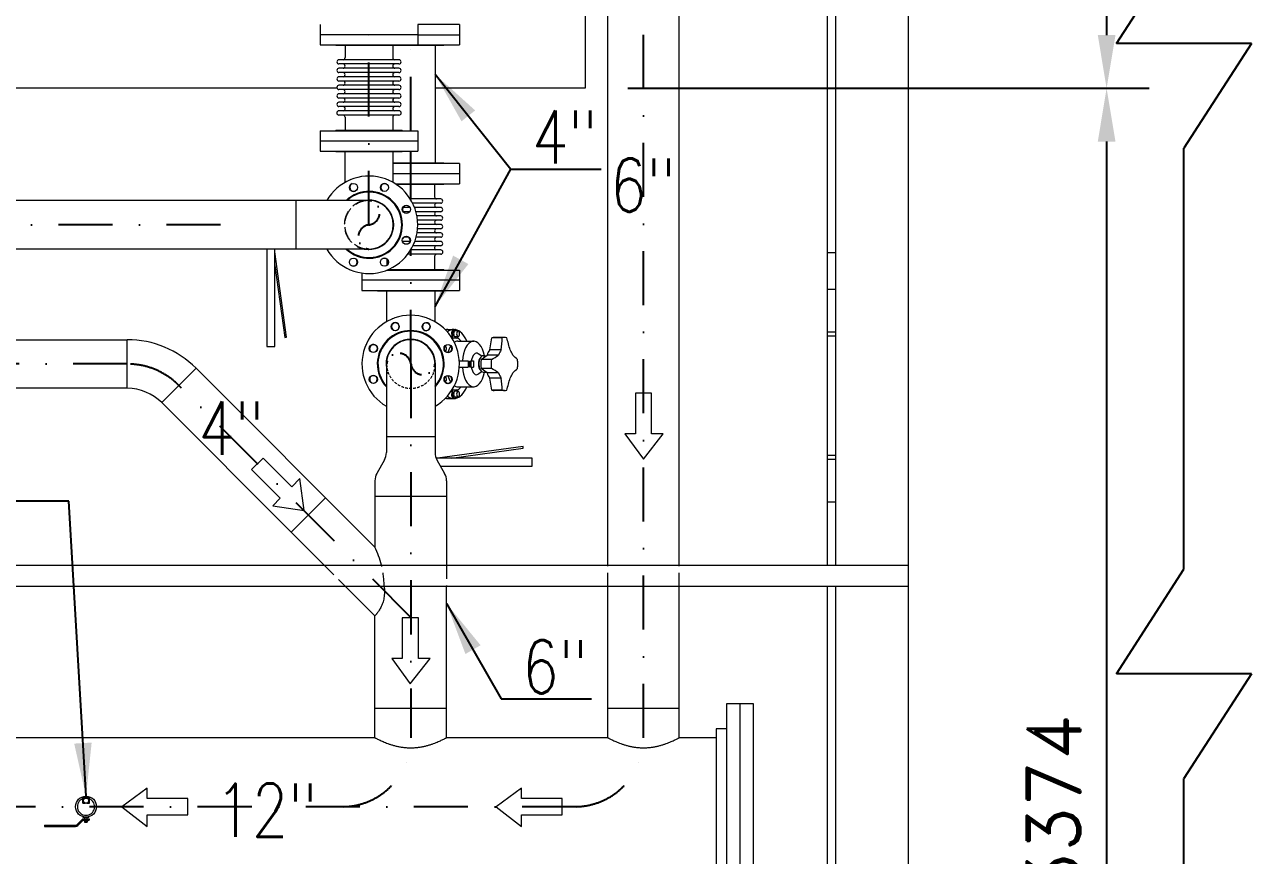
# Model space of a CAD drawing. Header units: millimetres. Extents: x -312439 to 477422, y -331570 to 212570.
# Drawn here: x 350492 to 353376, y 199947 to 201899 of the extents above; entities that cross this region are included whole.
import ezdxf

# ---------------------------------------------------------------- set-up
doc = ezdxf.new("R2010")
doc.units = ezdxf.units.MM
doc.linetypes.add('DASHDOT', pattern=[25.4, 12.7, -6.35, 0, -6.35])
doc.linetypes.add('HIDDEN', pattern=[9.525, 6.35, -3.175])
doc.layers.add('ARCONDTEXTO', color=4, linetype='Continuous')
doc.layers.add('TEXTO FORMATO', color=4, linetype='Continuous')
doc.layers.add("MS-110TR'S", color=3, linetype='Continuous', lineweight=5)
doc.styles.add('ROMAND', font='ROMAND.SHX')
doc.styles.add('ROMANS', font='romans.shx', dxfattribs={"height": 187.5})
doc.dimstyles.new('1-50 (MILIMETRO)', dxfattribs={"dimscale": 0, "dimtxt": 125, "dimasz": 125, "dimexe": 100, "dimexo": 100, "dimgap": 50, "dimtad": 0, "dimdec": 0, "dimzin": 0, "dimdsep": 46, "dimtxsty": 'ROMAND', "dimcen": -390, "dimclrd": 1, "dimclre": 1, "dimclrt": 3, "dimadec": 0, "dimazin": 0, "dimtfac": 1, "dimtdec": 0, "dimtix": 1, "dimtmove": 2, "dimatfit": 2, "dimfxl": 1, "dimtvp": 1, "dimtolj": 1, "dimtzin": 0, "dimarcsym": 0})

# ---------------------------------------------------------------- blocks, each defined once
blk = doc.blocks.new('*D11')
at = {"color": 1, "lineweight": -2, "transparency": 16777216}
for p, q in [((351909.8, 204334.8), (353135.2, 204334.8)), ((353035.2, 204209.8), (353035.2, 201873.8)), ((351909.8, 201748.8), (353135.2, 201748.8))]:
    blk.add_line(p, q, dxfattribs=at)
at = {"color": 1, "transparency": 16777216}
for points in [[(353014.4, 204209.8), (353056, 204209.8), (353035.2, 204334.8)], [(353014.4, 201873.8), (353056, 201873.8), (353035.2, 201748.8)]]:
    blk.add_solid(points, dxfattribs=at)
at = {"layer": 'Defpoints', "color": 0, "transparency": 16777216}
for p in [(351809.8, 204334.8), (351809.8, 201748.8), (353035.2, 201748.8)]:
    blk.add_point(p, dxfattribs=at)
at = {"color": 3, "transparency": 16777216, "insert": (352910.2, 203041.8), "char_height": 125, "attachment_point": 5, "rotation": 90, "style": 'ROMAND'}
blk.add_mtext('\\A1;2586', dxfattribs=at)
blk = doc.blocks.new('*D13')
at = {"color": 1, "lineweight": -2, "transparency": 16777216}
for p, q in [((351909.8, 201748.8), (353135.2, 201748.8)), ((353035.2, 201623.8), (353035.2, 198499.4)), ((351909.8, 198374.4), (353135.2, 198374.4))]:
    blk.add_line(p, q, dxfattribs=at)
at = {"color": 1, "transparency": 16777216}
for points in [[(353014.4, 201623.8), (353056, 201623.8), (353035.2, 201748.8)], [(353014.4, 198499.4), (353056, 198499.4), (353035.2, 198374.4)]]:
    blk.add_solid(points, dxfattribs=at)
at = {"layer": 'Defpoints', "color": 0, "transparency": 16777216}
for p in [(351809.8, 201748.8), (351809.8, 198374.4), (353035.2, 198374.4)]:
    blk.add_point(p, dxfattribs=at)
at = {"color": 3, "transparency": 16777216, "insert": (352910.2, 200061.6), "char_height": 125, "attachment_point": 5, "rotation": 90, "style": 'ROMAND'}
blk.add_mtext('\\A1;3374', dxfattribs=at)

msp = doc.modelspace()

# ---------------------------------------------------------------- linework, layer by layer
at = {"color": 1, "linetype": 'Continuous', "lineweight": 0}
for p, q in [((352378.512, 209494.437, 0), (352378.512, 200628.55, 0)), ((352568.512, 203569.437, 0), (352568.512, 198204.437, 0)), ((352398.512, 200628.55, 0), (352398.512, 203419.437, 0)), ((352398.512, 201362.384, 0), (352378.512, 201362.384, 0)), ((352378.512, 201276.831, 0), (352398.512, 201276.831, 0)), ((352378.512, 201176.831, 0), (352398.512, 201176.831, 0)), ((352398.512, 201166.831, 0), (352378.512, 201166.831, 0)), ((352378.512, 200886.831, 0), (352398.512, 200886.831, 0)), ((352398.512, 200876.831, 0), (352378.512, 200876.831, 0)), ((352398.512, 200776.831, 0), (352378.512, 200776.831, 0)), ((341588.512, 200628.55, 0), (352568.512, 200628.55, 0)), ((352568.512, 200578.55, 0), (341758.512, 200578.55, 0)), ((352378.512, 200578.55, 0), (352378.512, 198524.437, 0)), ((352398.512, 198374.437, 0), (352398.512, 200578.55, 0))]:
    msp.add_line(p, q, dxfattribs=at)
at = {"color": 5, "linetype": 'Continuous', "lineweight": 0}
for p, q in [((351862.684, 200628.55, 0), (351862.684, 204736.097, 0)), ((352030.984, 200628.55, 0), (352030.984, 204736.097, 0)), ((351456.902, 201849.304, 0), (351456.902, 201573.412, 0)), ((351372.258, 201805.989, 0), (351231.245, 201805.989, 0)), ((351372.258, 201795.989, 0), (351231.245, 201795.989, 0)), ((351372.258, 201785.989, 0), (351231.245, 201785.989, 0)), ((351372.258, 201775.989, 0), (351231.245, 201775.989, 0)), ((351372.258, 201765.989, 0), (351231.245, 201765.989, 0)), ((351372.258, 201755.989, 0), (351231.245, 201755.989, 0)), ((351372.258, 201745.989, 0), (351231.245, 201745.989, 0)), ((351372.258, 201735.989, 0), (351231.245, 201735.989, 0)), ((351372.258, 201725.989, 0), (351231.245, 201725.989, 0)), ((351372.258, 201715.989, 0), (351231.245, 201715.989, 0)), ((351372.258, 201705.989, 0), (351231.245, 201705.989, 0)), ((351372.258, 201696.228, 0), (351231.245, 201696.228, 0)), ((351372.258, 201685.989, 0), (351231.245, 201685.989, 0)), ((351245.752, 201680.989, 0), (351245.752, 201650.412, 0)), ((351357.752, 201680.989, 0), (351357.752, 201650.412, 0)), ((351187.252, 201648.812, 0), (351416.252, 201648.812, 0)), ((351187.252, 201648.812, 0), (351187.252, 201601.212, 0)), ((351224.852, 201650.412, 0), (351223.252, 201648.812, 0)), ((351224.852, 201650.412, 0), (351378.652, 201650.412, 0)), ((351378.652, 201650.412, 0), (351380.252, 201648.812, 0)), ((351416.252, 201648.812, 0), (351416.252, 201601.212, 0)), ((351416.252, 201625.012, 0), (351187.252, 201625.012, 0)), ((351187.252, 201601.212, 0), (351416.252, 201601.212, 0)), ((351224.852, 201599.612, 0), (351223.252, 201601.212, 0)), ((351378.652, 201599.612, 0), (351224.852, 201599.612, 0)), ((351244.602, 201599.612, 0), (351244.602, 201527.38, 0)), ((351358.902, 201527.38, 0), (351358.902, 201599.612, 0)), ((351378.652, 201599.612, 0), (351380.252, 201601.212, 0)), ((351358.902, 201573.412, 0), (351476.652, 201573.412, 0)), ((351514.252, 201571.812, 0), (351358.902, 201571.812, 0)), ((351476.652, 201573.412, 0), (351478.252, 201571.812, 0)), ((351514.252, 201571.812, 0), (351514.252, 201524.212, 0)), ((351514.252, 201548.012, 0), (351358.902, 201548.012, 0)), ((351364.079, 201524.212, 0), (351514.252, 201524.212, 0)), ((351476.652, 201522.612, 0), (351366.478, 201522.612, 0)), ((351455.752, 201522.612, 0), (351455.752, 201493.989, 0)), ((351476.652, 201522.612, 0), (351478.252, 201524.212, 0)), ((351301.752, 201485.312, 0), (346841.366, 201485.312, 0)), ((351130.302, 201371.012, 0), (351130.302, 201485.312, 0)), ((351470.258, 201488.989, 0), (351398.758, 201488.989, 0)), ((351397.246, 201458.989, 0), (351381.794, 201458.989, 0)), ((351397.759, 201468.989, 0), (351381.91, 201468.989, 0)), ((351470.258, 201478.989, 0), (351404.352, 201478.989, 0)), ((351470.258, 201468.989, 0), (351408.726, 201468.989, 0)), ((351470.258, 201458.989, 0), (351412.024, 201458.989, 0)), ((351358.902, 201428.162, 0), (351358.902, 201438.055, 0)), ((351359.746, 201428.989, 0), (351358.902, 201428.989, 0)), ((351470.258, 201448.989, 0), (351414.342, 201448.989, 0)), ((351470.258, 201438.989, 0), (351415.739, 201438.989, 0)), ((351470.258, 201428.989, 0), (351416.249, 201428.989, 0)), ((351351.881, 201398.989, 0), (351350.895, 201398.989, 0)), ((351356.491, 201408.989, 0), (351355.59, 201408.989, 0)), ((351359.022, 201418.989, 0), (351358.161, 201418.989, 0)), ((351394.406, 201398.989, 0), (351383.994, 201398.989, 0)), ((351470.258, 201398.989, 0), (351412.473, 201398.989, 0)), ((351470.258, 201408.989, 0), (351414.635, 201408.989, 0)), ((351470.258, 201418.989, 0), (351415.884, 201418.989, 0)), ((351301.752, 201371.012, 0), (346841.366, 201371.012, 0)), ((351062.057, 201371.012, 0), (351062.057, 201142.475, 0)), ((351080.568, 201142.475, 0), (351080.568, 201371.012, 0)), ((351332.509, 201378.989, 0), (351330.875, 201378.989, 0)), ((351344.524, 201388.989, 0), (351343.364, 201388.989, 0)), ((351398.475, 201388.989, 0), (351380.448, 201388.989, 0)), ((351470.258, 201369.228, 0), (351399.92, 201369.228, 0)), ((351470.258, 201378.989, 0), (351405.155, 201378.989, 0)), ((351470.258, 201388.989, 0), (351409.342, 201388.989, 0)), ((351108.032, 201164.104, 0), (351080.568, 201364.814, 0)), ((351343.752, 201347.089, 0), (351343.752, 201333.07, 0)), ((351470.258, 201358.989, 0), (351392.995, 201358.989, 0)), ((351455.752, 201353.989, 0), (351455.752, 201323.412, 0)), ((351080.568, 201332.348, 0), (351103.671, 201163.507, 0)), ((351285.252, 201314.857, 0), (351285.252, 201274.212, 0)), ((351344.223, 201321.812, 0), (351514.252, 201321.812, 0)), ((351347.987, 201323.412, 0), (351476.652, 201323.412, 0)), ((351476.652, 201323.412, 0), (351478.252, 201321.812, 0)), ((351514.252, 201321.812, 0), (351514.252, 201274.212, 0)), ((351514.252, 201298.012, 0), (351285.252, 201298.012, 0)), ((351285.252, 201274.212, 0), (351514.252, 201274.212, 0)), ((351322.852, 201272.612, 0), (351321.252, 201274.212, 0)), ((351476.652, 201272.612, 0), (351322.852, 201272.612, 0)), ((351342.602, 201272.612, 0), (351342.602, 201200.38, 0)), ((351456.902, 201200.38, 0), (351456.902, 201272.612, 0)), ((351476.652, 201272.612, 0), (351478.252, 201274.212, 0)), ((351487.012, 201182.353, 0), (351503.87, 201182.353, 0)), ((351498.665, 201161.265, 0), (351498.665, 201171.944, 0)), ((351511.081, 201178.71, 0), (351503.87, 201178.71, 0)), ((346698.383, 201158.312, 0), (350733.748, 201158.312, 0)), ((350733.748, 201044.012, 0), (350733.748, 201158.312, 0)), ((351062.057, 201142.475, 0), (351080.568, 201142.475, 0)), ((351103.671, 201163.507, 0), (351108.032, 201164.104, 0)), ((351511.081, 201165.178, 0), (351503.87, 201165.178, 0)), ((351509.074, 201165.178, 0), (351509.074, 201161.265, 0)), ((351510.18, 201154.873, 0), (351547.757, 201154.873, 0)), ((351585.417, 201134.192, 0), (351590.613, 201162.743, 0)), ((351614.921, 201162.743, 0), (351590.613, 201162.743, 0)), ((351620.125, 201163.617, 0), (351595.818, 201163.617, 0)), ((351566.542, 201119.37, 0), (351558.567, 201125.01, 0)), ((351565.027, 201111.571, 0), (351579.303, 201121.963, 0)), ((351589.335, 201111.571, 0), (351565.027, 201111.571, 0)), ((351569.676, 201120.419, 0), (351577.182, 201120.419, 0)), ((351606.384, 201121.963, 0), (351579.303, 201121.963, 0)), ((351612.499, 201134.192, 0), (351585.417, 201134.192, 0)), ((350814.571, 201010.534, 0), (350895.393, 201091.357, 0)), ((351315.602, 200671.148, 0), (350895.393, 201091.357, 0)), ((351342.602, 201101.162, 0), (351342.602, 200892.983, 0)), ((351456.902, 201101.162, 0), (351456.902, 200892.983, 0)), ((351514.029, 201108.292, 0), (351534.549, 201108.292, 0)), ((351514.029, 201094.032, 0), (351534.549, 201094.032, 0)), ((351534.549, 201108.292, 0), (351534.549, 201094.032, 0)), ((351534.549, 201105.326, 0), (351537.672, 201105.326, 0)), ((351534.549, 201096.998, 0), (351537.672, 201096.998, 0)), ((351537.672, 201108.188, 0), (351537.672, 201094.136, 0)), ((351537.672, 201108.188, 0), (351538.713, 201108.188, 0)), ((351537.672, 201094.136, 0), (351538.713, 201094.136, 0)), ((351538.713, 201108.188, 0), (351538.713, 201094.136, 0)), ((351538.713, 201107.407, 0), (351540.274, 201107.407, 0)), ((351538.713, 201094.917, 0), (351540.274, 201094.917, 0)), ((351540.274, 201107.407, 0), (351541.211, 201108.344, 0)), ((351540.274, 201107.407, 0), (351540.274, 201094.917, 0)), ((351540.274, 201094.917, 0), (351541.211, 201093.98, 0)), ((351541.211, 201108.344, 0), (351541.211, 201093.98, 0)), ((351541.211, 201108.344, 0), (351547.04, 201108.344, 0)), ((351541.211, 201093.98, 0), (351547.04, 201093.98, 0)), ((351547.04, 201108.344, 0), (351547.04, 201093.98, 0)), ((351566.542, 201082.954, 0), (351558.567, 201077.315, 0)), ((351589.335, 201090.753, 0), (351565.027, 201090.753, 0)), ((351579.303, 201080.361, 0), (351565.027, 201090.753, 0)), ((351569.676, 201081.905, 0), (351577.182, 201081.905, 0)), ((351606.384, 201080.361, 0), (351579.303, 201080.361, 0)), ((351480.432, 201059.005, 0), (351480.077, 201059.005, 0)), ((351612.499, 201068.132, 0), (351585.417, 201068.132, 0)), ((351590.613, 201039.581, 0), (351585.417, 201068.132, 0)), ((350733.748, 201044.012, 0), (346698.383, 201044.012, 0)), ((351498.665, 201030.38, 0), (351498.665, 201041.059, 0)), ((351511.081, 201037.146, 0), (351503.87, 201037.146, 0)), ((351511.081, 201023.614, 0), (351503.87, 201023.614, 0)), ((351509.074, 201041.059, 0), (351509.074, 201037.146, 0)), ((351510.18, 201047.451, 0), (351547.757, 201047.451, 0)), ((351614.921, 201039.581, 0), (351590.613, 201039.581, 0)), ((351620.125, 201038.707, 0), (351595.818, 201038.707, 0)), ((351118.887, 200706.218, 0), (350814.571, 201010.534, 0)), ((351487.012, 201019.971, 0), (351503.87, 201019.971, 0)), ((351456.902, 200929.712, 0), (351342.602, 200929.712, 0)), ((351663.81, 200907.442, 0), (351463.1, 200879.978, 0)), ((351664.407, 200903.082, 0), (351663.81, 200907.442, 0)), ((351685.439, 200879.978, 0), (351459.392, 200879.978, 0)), ((351495.566, 200879.978, 0), (351664.407, 200903.082, 0)), ((351685.439, 200861.468, 0), (351685.439, 200879.978, 0)), ((351338.035, 200875.644, 0), (351320.169, 200844.08, 0)), ((351461.469, 200875.644, 0), (351479.335, 200844.08, 0)), ((351469.493, 200861.468, 0), (351685.439, 200861.468, 0)), ((351315.602, 200826.741, 0), (351315.602, 200671.148, 0)), ((351483.902, 200826.741, 0), (351483.902, 200628.55, 0)), ((351118.887, 200706.218, 0), (351199.71, 200787.04, 0)), ((351483.902, 200790.012, 0), (351315.602, 200790.012, 0)), ((351118.887, 200706.218, 0), (351196.555, 200628.55, 0)), ((351246.555, 200578.55, 0), (351315.602, 200509.503, 0)), ((351483.902, 200223.058, 0), (351483.902, 200578.55, 0)), ((351862.684, 200223.058, 0), (351862.684, 200578.55, 0)), ((352030.984, 200223.058, 0), (352030.984, 200578.55, 0)), ((351315.602, 200223.058, 0), (351315.602, 200509.503, 0)), ((352141.733, 200302.658, 0), (352141.733, 199819.658, 0)), ((352205.333, 200302.658, 0), (352141.733, 200302.658, 0)), ((352173.533, 200302.658, 0), (352173.533, 199819.658, 0)), ((352205.333, 199819.658, 0), (352205.333, 200302.658, 0)), ((351483.902, 200291.793, 0), (351315.602, 200291.793, 0)), ((352030.984, 200291.793, 0), (351861.834, 200291.793, 0)), ((352117.933, 200243.658, 0), (352117.933, 199878.658, 0)), ((352141.733, 200243.658, 0), (352117.933, 200243.658, 0)), ((351315.602, 200223.058, 0), (348123.827, 200223.058, 0)), ((351862.684, 200223.058, 0), (351483.902, 200223.058, 0)), ((352117.933, 200223.058, 0), (352030.984, 200223.058, 0))]:
    msp.add_line(p, q, dxfattribs=at)
at = {"color": 6, "linetype": 'DASHDOT', "ltscale": 10}
for p, q in [((351946.834, 200223.058, 0), (351946.834, 204736.097, 0)), ((351301.752, 201428.162, 0), (351301.752, 201898.812, 0)), ((351399.752, 201648.812, 0), (351399.752, 201851.212, 0)), ((351399.752, 201487.376, 0), (351399.752, 201601.212, 0)), ((350952.954, 201428.162, 0), (342748.87, 201428.162, 0)), ((351399.752, 201101.162, 0), (351399.752, 201368.948, 0)), ((350733.748, 201101.162, 0), (346698.383, 201101.162, 0)), ((351400.295, 201101.162, 0), (351400.295, 200223.058, 0)), ((351400.295, 200505.633, 0), (350854.982, 201050.945, 0)), ((351788.4, 200061.158, 0), (347627.463, 200058.948, 0))]:
    msp.add_line(p, q, dxfattribs=at)
at = {"color": 7, "linetype": 'Continuous', "lineweight": 0}
for p, q in [((351809.752, 204334.812, 0), (351809.752, 201748.812, 0)), ((351226.744, 201748.812, 0), (346755.533, 201748.812, 0)), ((351809.752, 201748.812, 0), (351456.902, 201748.812, 0))]:
    msp.add_line(p, q, dxfattribs=at)
at = {"color": 2}
for p, q in [((353058.412, 201854.408, 0), (353216.986, 202100.574, 0)), ((353375.56, 201854.408, 0), (353058.412, 201854.408, 0)), ((353375.56, 201854.408, 0), (353216.986, 201608.243, 0)), ((353216.986, 200619.504, 0), (353216.986, 201608.243, 0)), ((353058.412, 200373.338, 0), (353216.986, 200619.504, 0)), ((353375.56, 200373.338, 0), (353058.412, 200373.338, 0)), ((353375.56, 200373.338, 0), (353216.986, 200127.173, 0)), ((353216.986, 199138.434, 0), (353216.986, 200127.173, 0))]:
    msp.add_line(p, q, dxfattribs=at)
at = {"color": 4, "linetype": 'Continuous', "lineweight": 0}
for p, q in [((351927.657, 201032.8, 0), (351927.657, 200937.48, 0)), ((351966.012, 201032.8, 0), (351927.657, 201032.8, 0)), ((351966.012, 200937.48, 0), (351966.012, 201032.8, 0)), ((351902.98, 200937.48, 0), (351946.834, 200877.403, 0)), ((351927.657, 200937.48, 0), (351902.98, 200937.48, 0)), ((351946.834, 200877.403, 0), (351993.134, 200937.48, 0)), ((351993.134, 200937.48, 0), (351966.012, 200937.48, 0)), ((351052.954, 200880.094, 0), (351025.833, 200852.973, 0)), ((351120.355, 200812.693, 0), (351052.954, 200880.094, 0)), ((351025.833, 200852.973, 0), (351093.234, 200785.572, 0)), ((351139.534, 200831.872, 0), (351120.355, 200812.693, 0)), ((351149.276, 200756.651, 0), (351139.534, 200831.872, 0)), ((351093.234, 200785.572, 0), (351075.785, 200768.123, 0)), ((351075.785, 200768.123, 0), (351149.276, 200756.651, 0)), ((351379.724, 200504.83, 0), (351379.724, 200409.511, 0)), ((351418.079, 200504.83, 0), (351379.724, 200504.83, 0)), ((351418.079, 200409.511, 0), (351418.079, 200504.83, 0)), ((351355.047, 200409.511, 0), (351398.902, 200349.433, 0)), ((351379.724, 200409.511, 0), (351355.047, 200409.511, 0)), ((351398.902, 200349.433, 0), (351445.202, 200409.511, 0)), ((351445.202, 200409.511, 0), (351418.079, 200409.511, 0)), ((350780.681, 200105.012, 0), (350720.603, 200061.158, 0)), ((350780.681, 200080.335, 0), (350780.681, 200105.012, 0)), ((351660.371, 200105.012, 0), (351600.293, 200061.158, 0)), ((351660.371, 200080.335, 0), (351660.371, 200105.012, 0)), ((350876.001, 200080.335, 0), (350780.681, 200080.335, 0)), ((350876.001, 200041.98, 0), (350876.001, 200080.335, 0)), ((351755.691, 200080.335, 0), (351660.371, 200080.335, 0)), ((351755.691, 200041.98, 0), (351755.691, 200080.335, 0)), ((350720.603, 200061.158, 0), (350780.681, 200014.858, 0)), ((350780.681, 200041.98, 0), (350876.001, 200041.98, 0)), ((350780.681, 200014.858, 0), (350780.681, 200041.98, 0)), ((351600.293, 200061.158, 0), (351660.371, 200014.858, 0)), ((351660.371, 200041.98, 0), (351755.691, 200041.98, 0)), ((351660.371, 200014.858, 0), (351660.371, 200041.98, 0))]:
    msp.add_line(p, q, dxfattribs=at)
at = {"color": 1, "linetype": 'HIDDEN', "lineweight": 0, "ltscale": 5}
for p, q in [((351196.555, 200628.55, 0), (351246.555, 200578.55, 0)), ((351483.902, 200628.55, 0), (351483.902, 200578.55, 0)), ((351862.684, 200578.55, 0), (351862.684, 200628.55, 0)), ((352030.984, 200578.55, 0), (352030.984, 200628.55, 0))]:
    msp.add_line(p, q, dxfattribs=at)
at = {"color": 2, "linetype": 'Continuous', "lineweight": 0}
for p, q in [((350629.2, 200069.456, 0), (350629.2, 200083.859, 0)), ((350629.2, 200083.859, 0), (350644.808, 200083.859, 0)), ((350629.2, 200081.488, 0), (350644.808, 200081.488, 0)), ((350644.808, 200069.456, 0), (350644.808, 200083.859, 0)), ((350629.2, 200069.456, 0), (350634.969, 200069.456, 0)), ((350638.53, 200069.456, 0), (350644.808, 200069.456, 0)), ((350539.399, 200017.608, 0), (350539.399, 200014.658, 0)), ((350539.399, 200017.608, 0), (350612.2, 200017.608, 0)), ((350539.399, 200014.658, 0), (350612.2, 200014.658, 0)), ((350615.056, 200018.79, 0), (350629.03, 200032.765, 0)), ((350617.142, 200016.704, 0), (350630.252, 200029.815, 0)), ((350629.03, 200032.765, 0), (350644.443, 200032.765, 0)), ((350630.252, 200029.815, 0), (350644.443, 200029.815, 0)), ((350630.273, 200035.49, 0), (350630.273, 200037.439, 0)), ((350643.226, 200035.49, 0), (350630.273, 200035.49, 0)), ((350632.664, 200029.349, 0), (350632.664, 200027.415, 0)), ((350640.835, 200029.349, 0), (350632.664, 200029.349, 0)), ((350632.664, 200027.415, 0), (350640.835, 200027.415, 0)), ((350633.948, 200032.765, 0), (350633.948, 200035.49, 0)), ((350633.948, 200029.349, 0), (350633.948, 200029.815, 0)), ((350633.948, 200023.749, 0), (350633.948, 200027.415, 0)), ((350639.55, 200023.749, 0), (350633.948, 200023.749, 0)), ((350639.55, 200032.765, 0), (350639.55, 200035.49, 0)), ((350639.55, 200029.349, 0), (350639.55, 200029.815, 0)), ((350639.55, 200023.749, 0), (350639.55, 200027.415, 0)), ((350640.835, 200027.415, 0), (350640.835, 200029.349, 0)), ((350643.226, 200035.49, 0), (350643.226, 200037.439, 0)), ((350644.443, 200032.765, 0), (350644.443, 200029.815, 0))]:
    msp.add_line(p, q, dxfattribs=at)
at = {"color": 5, "linetype": 'Continuous', "lineweight": 0}
for centre in [(351265.397, 201515.931, 0), (351338.107, 201515.931, 0), (351389.52, 201464.517, 0), (351389.52, 201391.807, 0), (351265.397, 201340.393, 0), (351338.107, 201340.393, 0), (351363.397, 201188.931, 0), (351436.107, 201188.931, 0), (351311.983, 201137.517, 0), (351487.52, 201137.517, 0), (351311.983, 201064.807, 0), (351487.52, 201064.807, 0)]:
    msp.add_circle(centre, 9.5, dxfattribs=at)
at = {"color": 2, "linetype": 'Continuous', "lineweight": 0}
for centre, radius in [((350636.749, 200061.158, 0), 24.587), ((350636.749, 200075.297, 0), 6.106)]:
    msp.add_circle(centre, radius, dxfattribs=at)
at = {"color": 5, "linetype": 'Continuous', "lineweight": 0}
for centre, radius, start, end in [((351231.245, 201810.989, 0), 5, 90, 270), ((351240.752, 201800.989, 0), 5, 270, 90), ((351362.752, 201800.989, 0), 5, 90, 270), ((351372.258, 201810.989, 0), 5, 270, 90), ((351231.245, 201790.989, 0), 5, 90, 270), ((351231.245, 201770.989, 0), 5, 90, 270), ((351240.752, 201780.989, 0), 5, 270, 90), ((351362.752, 201780.989, 0), 5, 90, 270), ((351372.258, 201790.989, 0), 5, 270, 90), ((351372.258, 201770.989, 0), 5, 270, 90), ((351231.245, 201750.989, 0), 5, 90, 270), ((351240.752, 201760.989, 0), 5, 270, 90), ((351240.752, 201740.989, 0), 5, 270, 90), ((351362.752, 201760.989, 0), 5, 90, 270), ((351362.752, 201740.989, 0), 5, 90, 270), ((351372.258, 201750.989, 0), 5, 270, 90), ((351231.245, 201730.989, 0), 5, 90, 270), ((351231.245, 201710.989, 0), 5, 90, 270), ((351240.752, 201720.989, 0), 5, 270, 90), ((351362.752, 201720.989, 0), 5, 90, 270), ((351372.258, 201730.989, 0), 5, 270, 90), ((351372.258, 201710.989, 0), 5, 270, 90), ((351231.245, 201691.108, 0), 5.119, 90, 270), ((351240.752, 201680.989, 0), 5, 0, 90), ((351240.877, 201700.989, 0), 5.002, 287.829397, 88.562061), ((351362.626, 201700.989, 0), 5.002, 91.437939, 252.170603), ((351362.752, 201680.989, 0), 5, 90, 180), ((351372.258, 201691.108, 0), 5.119, 270, 90), ((351301.752, 201428.162, 0), 114.5, 209.942236, 150.057744), ((351266.164, 201516.244, 0), 9.5, 114.750786, 289.749214), ((351266.164, 201516.244, 0), 19.522, 109.038291, 114.961709), ((351338.871, 201515.61, 0), 9.5, 69.750786, 244.749235), ((351338.871, 201515.61, 0), 19.522, 64.038291, 69.961709), ((351301.752, 201428.162, 0), 78.5, 226.721117, 133.278846), ((351301.752, 201428.162, 0), 76.9, 228.002408, 131.997598), ((351301.752, 201428.162, 0), 58, 260.178792, 99.821205), ((351301.752, 201428.162, 0), 57.15, 270, 90), ((351460.752, 201493.989, 0), 5, 180, 270), ((351470.258, 201483.989, 0), 5, 270, 90), ((351389.834, 201463.75, 0), 9.5, 24.750786, 199.749187), ((351389.834, 201463.75, 0), 19.522, 19.038291, 24.961709), ((351460.752, 201473.989, 0), 5, 90, 270), ((351460.752, 201453.989, 0), 5, 90, 270), ((351470.258, 201463.989, 0), 5, 270, 90), ((351460.752, 201433.989, 0), 5, 90, 270), ((351470.258, 201443.989, 0), 5, 270, 90), ((351470.258, 201423.989, 0), 5, 270, 90), ((351389.2, 201391.043, 0), 9.5, 339.750786, 154.749179), ((351460.752, 201413.989, 0), 5, 90, 270), ((351460.752, 201393.989, 0), 5, 90, 270), ((351470.258, 201403.989, 0), 5, 270, 90), ((351389.2, 201391.043, 0), 19.522, 334.038291, 339.961709), ((351460.626, 201373.989, 0), 5.002, 91.437939, 252.170603), ((351470.258, 201383.989, 0), 5, 270, 90), ((351470.258, 201364.108, 0), 5.119, 270, 90), ((351264.632, 201340.714, 0), 9.5, 249.750786, 64.749214), ((351337.339, 201340.08, 0), 9.5, 294.750786, 109.749189), ((351460.752, 201353.989, 0), 5, 90, 180), ((351264.632, 201340.714, 0), 19.522, 244.038291, 249.961709), ((351337.339, 201340.08, 0), 19.522, 289.038291, 294.961709), ((351399.752, 201101.162, 0), 114.5, 299.942236, 240.057725), ((351364.164, 201189.244, 0), 9.5, 114.750786, 289.749226), ((351363.901, 201187.713, 0), 9.889, 46.446377, 151.373861), ((351364.164, 201189.244, 0), 19.522, 109.038291, 114.961709), ((351363.33, 201188.903, 0), 9.5, 294.990186, 109.553301), ((351436.871, 201188.61, 0), 9.5, 69.750786, 244.749235), ((351436.04, 201188.958, 0), 9.5, 249.990186, 64.553301), ((351435.602, 201187.713, 0), 9.889, 1.446377, 106.373861), ((351436.871, 201188.61, 0), 19.522, 64.038291, 69.961709), ((351399.752, 201101.162, 0), 78.5, 316.721117, 223.278885), ((351399.752, 201101.162, 0), 76.9, 318.002408, 221.997579), ((350733.748, 200929.712, 0), 228.6, 45, 90), ((351312.304, 201138.281, 0), 19.522, 154.038291, 159.961709), ((351312.304, 201138.281, 0), 9.5, 159.750786, 334.749217), ((351313.201, 201137.013, 0), 9.889, 91.446377, 196.373836), ((351311.956, 201137.45, 0), 9.5, 339.990186, 154.553301), ((351399.752, 201101.162, 0), 58, 350.178792, 189.821208), ((351399.752, 201101.162, 0), 57.15, 0, 180), ((351487.834, 201136.75, 0), 9.5, 24.750786, 199.749187), ((351487.493, 201137.584, 0), 9.5, 204.990186, 19.553301), ((351486.302, 201137.013, 0), 9.889, 316.446377, 61.373846), ((351487.834, 201136.75, 0), 19.522, 19.038291, 24.961709), ((351311.669, 201065.574, 0), 19.522, 199.038291, 204.961709), ((351312.011, 201064.74, 0), 9.5, 24.990186, 199.553301), ((351311.669, 201065.574, 0), 9.5, 204.750786, 19.749214), ((351313.201, 201065.312, 0), 9.889, 136.446377, 241.373884), ((351487.548, 201064.874, 0), 9.5, 159.990186, 334.553301), ((351487.2, 201064.043, 0), 9.5, 339.750786, 154.749214), ((351486.302, 201065.312, 0), 9.889, 271.446377, 16.373856), ((351487.2, 201064.043, 0), 19.522, 334.038291, 339.961709), ((350733.748, 200929.712, 0), 114.3, 45, 90), ((351307.402, 200892.983, 0), 35.2, 330.488501, 0), ((351492.102, 200892.983, 0), 35.2, 180, 209.511499), ((351350.802, 200826.741, 0), 35.2, 150.488501, 180), ((351448.702, 200826.741, 0), 35.2, 0, 29.511499), ((350977.124, 200521.292, 0), 370.168, 16.843293, 23.880609)]:
    msp.add_arc(centre, radius, start, end, dxfattribs=at)
at = {"color": 1, "linetype": 'HIDDEN', "lineweight": 0, "ltscale": 5}
for centre, radius, start, end in [((351301.752, 201428.162, 0), 58, 99.821208, 260.178792), ((351301.752, 201428.162, 0), 57.15, 90, 270), ((351079.806, 200572.199, 0), 257.839, 1.41144, 12.623974)]:
    msp.add_arc(centre, radius, start, end, dxfattribs=at)
at = {"color": 6, "linetype": 'DASHDOT', "ltscale": 3}
for centre, radius, start, end in [((351298.197, 201456.737, 0), 28.795, 277.091698, 82.908302), ((351305.307, 201399.587, 0), 28.795, 97.091698, 262.908302), ((351371.72, 201097.607, 0), 28.795, 7.091593, 172.910378), ((351428.598, 201104.446, 0), 28.493, 186.617413, 353.382587)]:
    msp.add_arc(centre, radius, start, end, dxfattribs=at)
at = {"color": 6, "linetype": 'DASHDOT', "ltscale": 10}
for centre, radius, start, end in [((350733.748, 200929.712, 0), 171.45, 45, 90), ((351238.363, 200223.058, 0), 161.932, 271.137568, 0), ((351784.902, 200223.058, 0), 161.932, 271.137568, 0)]:
    msp.add_arc(centre, radius, start, end, dxfattribs=at)
at = {"color": 1, "linetype": 'HIDDEN', "lineweight": 0}
for radius, start, end in [(57.15, 180, 0), (58, 189.821208, 202.5)]:
    msp.add_arc((351400.295, 201101.161, 0), radius, start, end, dxfattribs=at)
at = {"color": 2, "linetype": 'Continuous', "lineweight": 0}
for centre, radius, start, end in [((350636.749, 200061.158, 0), 20.278, 111.85827, 66.584397), ((350612.2, 200021.645, 0), 4.038, 270, 315), ((350612.2, 200021.645, 0), 6.988, 270, 315)]:
    msp.add_arc(centre, radius, start, end, dxfattribs=at)
at = {"color": 5, "linetype": 'Continuous', "lineweight": 0}
for centre, major_axis, ratio, start_param, end_param in [((351487.012, 201101.162, 0), (0, 81.191), 0.5, 0, 0.14134065), ((351501.165, 201101.162, 0), (0, 81.191), 0.5, 0, 0.38290388), ((351503.87, 201171.944, 0), (0, -10.409), 0.5, 2.27838076, 4.71238898), ((351503.87, 201171.944, 0), (0, 6.766), 0.5, 0, 1.57079633), ((351503.87, 201171.944, 0), (0, 6.766), 0.5, 1.57079633, 3.14159265), ((351501.165, 201101.162, 0), (0, 81.191), 0.5, 5.43525741, 6.1797534), ((351511.081, 201171.944, 0), (0, 6.766), 0.5, 4.71238898, 7.85398163), ((351511.081, 201171.944, 0), (0, 6.766), 0.5, 1.57079633, 4.71238898), ((351480.432, 201136.553, 0), (0, -6.766), 0.5, 1.57079633, 3.00043744), ((351510.18, 201101.162, 0), (0, 53.711), 0.5, 0.66061044, 1.04543767), ((351502.583, 201101.162, 0), (0, 62.483), 0.5, 0.1673703, 0.19677764), ((351503.87, 201101.162, 0), (0, 60.997), 0.5, 6.11169756, 6.45467306), ((351510.18, 201101.162, 0), (0, 53.711), 0.5, 0, 0.30395114), ((351502.583, 201101.162, 0), (0, 62.483), 0.5, 5.7468837, 6.07387749), ((351547.757, 201101.162, 0), (0, 53.711), 0.5, 5.07907864, 7.72083665), ((351595.818, 201101.162, 0), (0, -62.455), 0.5, 3.14159265, 3.30904073), ((351285.649, 201111.711, 0), (219.788, 301.931), 0.81379768, 5.31130342, 5.39313395), ((351620.125, 201101.162, 0), (0, 62.455), 0.5, 0, 0.16744808), ((351620.125, 201101.162, 0), (0, 62.455), 0.5, 6.11573723, 6.28318531), ((351314.633, 201111.711, 0), (-219.788, 301.931), 0.81379768, 4.2416839, 4.32351443), ((351480.432, 201136.553, 0), (0, -6.766), 0.5, 0.33779398, 1.57079633), ((351554.351, 201101.162, 0), (0, 25.294), 0.5, 5.9433484, 7.56606981), ((351567.31, 201101.162, 0), (0, 16.655), 0.5, 0.46790655, 1.57079633), ((351569.676, 201101.162, 0), (0, 19.257), 0.5, 0, 1.57079633), ((351595.818, 201101.162, 0), (0, 62.455), 0.5, 1.40334825, 1.73824441), ((351595.818, 201101.162, 0), (0, 39.034), 0.5, 0.56200898, 1.00878735), ((351620.125, 201101.162, 0), (0, 62.455), 0.5, 1.40334825, 1.57079633), ((351294.867, 201130.145, 0), (-367.421, -66.865), 0.29619813, 2.44471453, 2.52654506), ((351622.899, 201101.162, 0), (0, 39.034), 0.5, 0.56200898, 1.00878735), ((351622.899, 201101.162, 0), (0, 39.034), 0.5, 5.27439796, 5.72117633), ((351305.416, 201130.145, 0), (-367.421, 66.865), 0.29619813, 3.54660036, 3.62843089), ((351620.125, 201101.162, 0), (0, 62.455), 0.5, 4.71238898, 4.87983706), ((351547.757, 201101.162, 0), (0, 53.711), 0.5, 1.70394131, 4.34569932), ((351554.351, 201101.162, 0), (0, 25.294), 0.5, 1.85870815, 3.48142956), ((351567.31, 201101.162, 0), (0, 16.655), 0.5, 1.57079633, 2.6736861), ((351569.676, 201101.162, 0), (0, 19.257), 0.5, 1.57079633, 3.14159265), ((351595.818, 201101.162, 0), (0, 39.034), 0.5, 2.1328053, 2.57958368), ((351620.125, 201101.162, 0), (0, 62.455), 0.5, 1.57079633, 1.73824441), ((351294.867, 201072.179, 0), (-367.421, 66.865), 0.29619813, 3.75664025, 3.83847078), ((351622.899, 201101.162, 0), (0, 39.034), 0.5, 2.1328053, 2.57958368), ((351622.899, 201101.162, 0), (0, 39.034), 0.5, 3.70360163, 4.15038), ((351305.416, 201072.179, 0), (-367.421, -66.865), 0.29619813, 2.65475442, 2.73658495), ((351620.125, 201101.162, 0), (0, 62.455), 0.5, 4.5449409, 4.71238898), ((351480.432, 201065.771, 0), (0, -6.766), 0.5, 6.16770096, 7.85398163), ((351480.432, 201065.771, 0), (0, -6.766), 0.5, 1.57079633, 2.70482202), ((351510.18, 201101.162, 0), (0, 53.711), 0.5, 2.1109025, 2.48098221), ((351285.649, 201090.613, 0), (-219.788, 301.931), 0.81379768, 4.03164401, 4.11347454), ((351314.633, 201090.613, 0), (219.788, 301.931), 0.81379768, 5.10126353, 5.18309406), ((351501.165, 201101.162, 0), (0, 81.191), 0.5, 2.75868877, 3.14159265), ((351502.583, 201101.162, 0), (0, 62.483), 0.5, 2.94481501, 2.97422235), ((351503.87, 201101.162, 0), (0, 60.997), 0.5, 2.9701049, 3.3130804), ((351503.87, 201030.38, 0), (0, 10.409), 0.5, 1.57079633, 4.00480454), ((351503.87, 201030.38, 0), (0, -6.766), 0.5, 3.14159265, 4.71238898), ((351503.87, 201030.38, 0), (0, -6.766), 0.5, 4.71238898, 6.28318531), ((351510.18, 201101.162, 0), (0, 53.711), 0.5, 2.83764152, 3.14159265), ((351501.165, 201101.162, 0), (0, 81.191), 0.5, 3.24502456, 3.98952055), ((351511.081, 201030.38, 0), (0, -6.766), 0.5, 1.57079633, 4.71238898), ((351511.081, 201030.38, 0), (0, -6.766), 0.5, 4.71238898, 7.85398163), ((351502.583, 201101.162, 0), (0, 62.483), 0.5, 3.35090047, 3.67789426), ((351595.818, 201101.162, 0), (0, 62.455), 0.5, 2.97414457, 3.14159265), ((351620.125, 201101.162, 0), (0, 62.455), 0.5, 2.97414457, 3.14159265), ((351620.125, 201101.162, 0), (0, 62.455), 0.5, 3.14159265, 3.30904073), ((351487.012, 201101.162, 0), (0, 81.191), 0.5, 3.00025201, 3.14159265)]:
    msp.add_ellipse(centre, major_axis=major_axis, ratio=ratio, start_param=start_param, end_param=end_param, dxfattribs=at)
for points, knots in [([(351496.692, 201171.944, 0), (351496.64, 201172.63, 0), (351496.624, 201173.305, 0), (351496.65, 201174.302, 0), (351496.667, 201174.631, 0), (351496.719, 201175.284, 0), (351496.754, 201175.609, 0), (351496.882, 201176.554, 0), (351497, 201177.152, 0), (351497.298, 201178.283, 0), (351497.481, 201178.82, 0), (351497.895, 201179.781, 0), (351498.128, 201180.212, 0), (351498.517, 201180.784, 0), (351498.653, 201180.962, 0), (351498.932, 201181.283, 0), (351499.22, 201181.574, 0), (351499.525, 201181.804, 0), (351499.838, 201182.002, 0), (351499.999, 201182.086, 0), (351500.491, 201182.287, 0), (351500.825, 201182.353, 0), (351501.165, 201182.353, 0)], [0.0000001979, 0.0000001979, 0.0000001979, 0.0000001979, 0.0019579504, 0.0019579504, 0.0029368267, 0.0029368267, 0.003915703, 0.003915703, 0.0058734555, 0.0058734555, 0.007831208, 0.007831208, 0.0097889606, 0.0097889606, 0.0107678368, 0.0107678368, 0.0117467131, 0.0127255894, 0.0127255894, 0.0137044656, 0.0137044656, 0.0156622181, 0.0156622181, 0.0156622181, 0.0156622181]), ([(351501.165, 201019.971, 0), (351500.995, 201019.971, 0), (351500.826, 201019.988, 0), (351500.489, 201020.055, 0), (351500.322, 201020.106, 0), (351499.834, 201020.306, 0), (351499.523, 201020.503, 0), (351499.076, 201020.895, 0), (351498.93, 201021.043, 0), (351498.65, 201021.366, 0), (351498.516, 201021.541, 0), (351498.131, 201022.107, 0), (351497.898, 201022.538, 0), (351497.479, 201023.509, 0), (351497.3, 201024.036, 0), (351497.076, 201024.881, 0), (351497.009, 201025.172, 0), (351496.891, 201025.774, 0), (351496.839, 201026.085, 0), (351496.711, 201027.03, 0), (351496.66, 201027.677, 0), (351496.624, 201029.008, 0), (351496.64, 201029.694, 0), (351496.692, 201030.38, 0)], [0.0156622181, 0.0156622181, 0.0156622181, 0.0156622181, 0.0166401895, 0.0166401895, 0.0176181608, 0.0176181608, 0.0195741034, 0.0195741034, 0.0205520747, 0.0205520747, 0.021530046, 0.021530046, 0.0234859886, 0.0234859886, 0.0254419312, 0.0254419312, 0.0264199025, 0.0264199025, 0.0273978738, 0.0273978738, 0.0293538164, 0.0293538164, 0.031309759, 0.031309759, 0.031309759, 0.031309759]), ([(351337.566, 200578.55, 0), (351337.582, 200578.345, 0), (351337.597, 200578.139, 0), (351337.853, 200574.571, 0), (351337.985, 200571.234, 0), (351337.985, 200567.942, 0), (351337.985, 200565.864, 0), (351337.933, 200563.742, 0), (351337.695, 200559.465, 0), (351337.511, 200557.311, 0), (351336.992, 200553.028, 0), (351336.657, 200550.898, 0), (351335.835, 200546.718, 0), (351335.347, 200544.667, 0), (351334.233, 200540.694, 0), (351333.605, 200538.767, 0), (351332.24, 200535.075, 0), (351331.502, 200533.309, 0), (351329.964, 200529.971, 0), (351329.163, 200528.398, 0), (351327.548, 200525.46, 0), (351326.734, 200524.095, 0), (351325.252, 200521.747, 0), (351324.56, 200520.71, 0), (351323.201, 200518.76, 0), (351322.535, 200517.848, 0), (351321.258, 200516.159, 0), (351320.648, 200515.383, 0), (351319.511, 200513.974, 0), (351318.984, 200513.341, 0), (351318.033, 200512.222, 0), (351317.609, 200511.735, 0), (351316.878, 200510.907, 0), (351316.572, 200510.566, 0), (351316.083, 200510.026, 0), (351315.9, 200509.828, 0), (351315.66, 200509.566, 0), (351315.602, 200509.503, 0), (351315.602, 200509.503, 0)], [-10.47954091, -10.47954091, -10.47954091, -10.47954091, -9.87653251, -9.87653251, 0, 0, 0, 6.23412306, 6.23412306, 12.46824612, 12.46824612, 18.70236918, 18.70236918, 24.93649225, 24.93649225, 31.17061531, 31.17061531, 37.40473837, 37.40473837, 43.63886143, 43.63886143, 49.87298449, 49.87298449, 55.275467, 55.275467, 60.67794951, 60.67794951, 66.08043203, 66.08043203, 71.48291454, 71.48291454, 76.88539705, 76.88539705, 82.28787956, 82.28787956, 87.69036207, 87.69036207, 93.09284458, 93.09284458, 93.09284458, 93.09284458]), ([(351322.15, 200517.34, 0), (351322.065, 200517.227, 0), (351321.98, 200517.114, 0), (351321.258, 200516.159, 0), (351320.648, 200515.383, 0), (351319.511, 200513.974, 0), (351318.984, 200513.341, 0), (351318.033, 200512.222, 0), (351317.609, 200511.735, 0), (351316.878, 200510.907, 0), (351316.572, 200510.566, 0), (351316.083, 200510.026, 0), (351315.9, 200509.828, 0), (351315.66, 200509.566, 0), (351315.602, 200509.503, 0), (351315.602, 200509.503, 0), (351315.66, 200509.566, 0), (351315.9, 200509.828, 0), (351316.083, 200510.026, 0), (351316.572, 200510.566, 0), (351316.878, 200510.907, 0), (351317.609, 200511.735, 0), (351318.033, 200512.222, 0), (351318.984, 200513.341, 0), (351319.511, 200513.974, 0), (351320.614, 200515.341, 0), (351321.185, 200516.066, 0), (351321.782, 200516.852, 0)], [59.96656878, 59.96656878, 59.96656878, 59.96656878, 60.67794951, 60.67794951, 66.08043203, 66.08043203, 71.48291454, 71.48291454, 76.88539705, 76.88539705, 82.28787956, 82.28787956, 87.69036207, 87.69036207, 93.09284458, 93.09284458, 98.49532709, 98.49532709, 103.89780961, 103.89780961, 109.30029212, 109.30029212, 114.70277463, 114.70277463, 120.10525714, 120.10525714, 125.18374551, 125.18374551, 125.18374551, 125.18374551]), ([(351315.602, 200223.058, 0), (351315.602, 200223.058, 0), (351315.732, 200222.99, 0), (351316.268, 200222.712, 0), (351316.674, 200222.502, 0), (351317.764, 200221.944, 0), (351318.449, 200221.595, 0), (351320.09, 200220.769, 0), (351321.046, 200220.293, 0), (351323.21, 200219.234, 0), (351324.419, 200218.651, 0), (351327.067, 200217.402, 0), (351328.505, 200216.736, 0), (351331.576, 200215.354, 0), (351333.209, 200214.637, 0), (351336.627, 200213.186, 0), (351338.412, 200212.452, 0), (351342.091, 200210.999, 0), (351344.051, 200210.252, 0), (351348.188, 200208.757, 0), (351350.364, 200208.008, 0), (351354.905, 200206.543, 0), (351357.27, 200205.828, 0), (351362.156, 200204.47, 0), (351364.677, 200203.826, 0), (351369.839, 200202.646, 0), (351372.481, 200202.108, 0), (351377.847, 200201.169, 0), (351380.571, 200200.768, 0), (351386.051, 200200.121, 0), (351388.809, 200199.875, 0), (351394.306, 200199.55, 0), (351397.047, 200199.47, 0), (351399.752, 200199.47, 0)], [388.89052014, 388.89052014, 388.89052014, 388.89052014, 396.97918614, 396.97918614, 405.06785213, 405.06785213, 413.15651813, 413.15651813, 421.24518412, 421.24518412, 429.33385012, 429.33385012, 437.42251611, 437.42251611, 445.51118211, 445.51118211, 453.5998481, 453.5998481, 461.71495378, 461.71495378, 469.83005946, 469.83005946, 477.94516514, 477.94516514, 486.06027081, 486.06027081, 494.17537649, 494.17537649, 502.29048217, 502.29048217, 510.40558784, 510.40558784, 518.52069352, 518.52069352, 518.52069352, 518.52069352]), ([(351399.752, 200199.47, 0), (351402.457, 200199.47, 0), (351405.197, 200199.55, 0), (351410.695, 200199.875, 0), (351413.452, 200200.121, 0), (351418.933, 200200.768, 0), (351421.656, 200201.169, 0), (351427.022, 200202.108, 0), (351429.665, 200202.646, 0), (351434.826, 200203.826, 0), (351437.347, 200204.47, 0), (351442.233, 200205.828, 0), (351444.598, 200206.543, 0), (351449.139, 200208.008, 0), (351451.315, 200208.757, 0), (351455.452, 200210.252, 0), (351457.413, 200210.999, 0), (351461.091, 200212.452, 0), (351462.876, 200213.186, 0), (351466.294, 200214.637, 0), (351467.927, 200215.354, 0), (351470.998, 200216.736, 0), (351472.437, 200217.402, 0), (351475.084, 200218.651, 0), (351476.294, 200219.234, 0), (351478.458, 200220.293, 0), (351479.413, 200220.769, 0), (351481.054, 200221.595, 0), (351481.739, 200221.944, 0), (351482.83, 200222.502, 0), (351483.236, 200222.712, 0), (351483.772, 200222.99, 0), (351483.902, 200223.058, 0), (351483.902, 200223.058, 0)], [0, 0, 0, 0, 8.11510568, 8.11510568, 16.23021135, 16.23021135, 24.34531703, 24.34531703, 32.46042271, 32.46042271, 40.57552839, 40.57552839, 48.69063406, 48.69063406, 56.80573974, 56.80573974, 64.92084542, 64.92084542, 73.00951141, 73.00951141, 81.09817741, 81.09817741, 89.1868434, 89.1868434, 97.2755094, 97.2755094, 105.36417539, 105.36417539, 113.45284139, 113.45284139, 121.54150739, 121.54150739, 129.63017338, 129.63017338, 129.63017338, 129.63017338]), ([(351862.684, 200223.058, 0), (351862.684, 200223.058, 0), (351862.814, 200222.99, 0), (351863.35, 200222.712, 0), (351863.756, 200222.502, 0), (351864.847, 200221.944, 0), (351865.532, 200221.595, 0), (351867.172, 200220.769, 0), (351868.128, 200220.293, 0), (351870.292, 200219.234, 0), (351871.502, 200218.651, 0), (351874.149, 200217.402, 0), (351875.587, 200216.736, 0), (351878.658, 200215.354, 0), (351880.291, 200214.637, 0), (351883.71, 200213.186, 0), (351885.495, 200212.452, 0), (351889.173, 200210.999, 0), (351891.134, 200210.252, 0), (351895.271, 200208.757, 0), (351897.447, 200208.008, 0), (351901.988, 200206.543, 0), (351904.353, 200205.828, 0), (351909.239, 200204.47, 0), (351911.76, 200203.826, 0), (351916.921, 200202.646, 0), (351919.564, 200202.108, 0), (351924.93, 200201.169, 0), (351927.653, 200200.768, 0), (351933.134, 200200.121, 0), (351935.891, 200199.875, 0), (351941.389, 200199.55, 0), (351944.129, 200199.47, 0), (351946.834, 200199.47, 0)], [388.89052014, 388.89052014, 388.89052014, 388.89052014, 396.97918614, 396.97918614, 405.06785213, 405.06785213, 413.15651813, 413.15651813, 421.24518412, 421.24518412, 429.33385012, 429.33385012, 437.42251611, 437.42251611, 445.51118211, 445.51118211, 453.5998481, 453.5998481, 461.71495378, 461.71495378, 469.83005946, 469.83005946, 477.94516514, 477.94516514, 486.06027081, 486.06027081, 494.17537649, 494.17537649, 502.29048217, 502.29048217, 510.40558784, 510.40558784, 518.52069352, 518.52069352, 518.52069352, 518.52069352]), ([(351946.834, 200199.47, 0), (351949.539, 200199.47, 0), (351952.279, 200199.55, 0), (351957.777, 200199.875, 0), (351960.534, 200200.121, 0), (351966.015, 200200.768, 0), (351968.738, 200201.169, 0), (351974.105, 200202.108, 0), (351976.747, 200202.646, 0), (351981.908, 200203.826, 0), (351984.43, 200204.47, 0), (351989.316, 200205.828, 0), (351991.68, 200206.543, 0), (351996.221, 200208.008, 0), (351998.398, 200208.757, 0), (352002.534, 200210.252, 0), (352004.495, 200210.999, 0), (352008.173, 200212.452, 0), (352009.959, 200213.186, 0), (352013.377, 200214.637, 0), (352015.01, 200215.354, 0), (352018.081, 200216.736, 0), (352019.519, 200217.402, 0), (352022.167, 200218.651, 0), (352023.376, 200219.234, 0), (352025.54, 200220.293, 0), (352026.496, 200220.769, 0), (352028.137, 200221.595, 0), (352028.821, 200221.944, 0), (352029.912, 200222.502, 0), (352030.318, 200222.712, 0), (352030.854, 200222.99, 0), (352030.984, 200223.058, 0), (352030.984, 200223.058, 0)], [0, 0, 0, 0, 8.11510568, 8.11510568, 16.23021135, 16.23021135, 24.34531703, 24.34531703, 32.46042271, 32.46042271, 40.57552839, 40.57552839, 48.69063406, 48.69063406, 56.80573974, 56.80573974, 64.92084542, 64.92084542, 73.00951141, 73.00951141, 81.09817741, 81.09817741, 89.1868434, 89.1868434, 97.2755094, 97.2755094, 105.36417539, 105.36417539, 113.45284139, 113.45284139, 121.54150739, 121.54150739, 129.63017338, 129.63017338, 129.63017338, 129.63017338])]:
    msp.add_open_spline(points, degree=3, knots=knots, dxfattribs=at)
for points in [[(351497.378, 201162.772, 0), (351497.15, 201165.829, 0), (351496.921, 201168.887, 0), (351496.692, 201171.944, 0)], [(351498.665, 201161.265, 0), (351498.236, 201161.767, 0), (351497.807, 201162.27, 0), (351497.378, 201162.772, 0)], [(351496.692, 201030.38, 0), (351496.921, 201033.437, 0), (351497.15, 201036.495, 0), (351497.378, 201039.552, 0)], [(351497.378, 201039.552, 0), (351497.807, 201040.054, 0), (351498.236, 201040.557, 0), (351498.665, 201041.059, 0)]]:
    msp.add_open_spline(points, degree=3, dxfattribs=at)
at = {"layer": "MS-110TR'S", "color": 3, "linetype": 'Continuous', "lineweight": 0}
for p, q in [((351187.252, 201898.812, 0), (351187.252, 201851.212, 0)), ((351416.252, 201898.812, 0), (351416.252, 201851.212, 0)), ((351514.252, 201898.504, 0), (351416.252, 201898.504, 0)), ((351514.252, 201898.504, 0), (351514.252, 201850.904, 0)), ((351187.252, 201875.012, 0), (351416.252, 201875.012, 0)), ((351416.252, 201874.704, 0), (351514.252, 201874.704, 0)), ((351187.252, 201851.212, 0), (351416.252, 201851.212, 0)), ((351224.852, 201849.612, 0), (351223.252, 201851.212, 0)), ((351378.652, 201849.612, 0), (351224.852, 201849.612, 0)), ((351476.652, 201849.304, 0), (351357.752, 201849.304, 0)), ((351378.652, 201849.612, 0), (351380.252, 201851.212, 0)), ((351379.943, 201850.904, 0), (351514.252, 201850.904, 0)), ((351476.652, 201849.304, 0), (351478.252, 201850.904, 0))]:
    msp.add_line(p, q, dxfattribs=at)
at = {"layer": "MS-110TR'S", "color": 5, "linetype": 'Continuous', "lineweight": 0}
for p, q in [((351245.752, 201849.612, 0), (351245.752, 201820.989, 0)), ((351357.752, 201849.612, 0), (351357.752, 201820.989, 0)), ((351372.258, 201815.989, 0), (351231.245, 201815.989, 0))]:
    msp.add_line(p, q, dxfattribs=at)
for centre, start, end in [((351240.752, 201820.989, 0), 270, 0), ((351362.752, 201820.989, 0), 180, 270)]:
    msp.add_arc(centre, 5, start, end, dxfattribs=at)

# ---------------------------------------------------------------- texts
at = {"layer": 'ARCONDTEXTO', "linetype": 'Continuous', "lineweight": -3, "style": 'ROMANS', "width": 0.8}
for s, p in [('4"', (351684.569, 201571.851, 0)), ('6"', (351868.545, 201459.008, 0)), ('4"', (350900.71, 200887.776, 0)), ('6"', (351662.019, 200327.298, 0)), ('12"', (350940.583, 199990.35, 0))]:
    msp.add_text(s, height=125, dxfattribs=at).set_placement(p)

# ---------------------------------------------------------------- dimensions: what is measured, and where the dimension line sits
for base, p1, p2, picture, middle in [((353035.202, 201748.812, 0), (351809.752, 204334.812, 0), (351809.752, 201748.812, 0), '*D11', (352910.202, 203041.812, 0)), ((353035.202, 198374.437, 0), (351809.752, 201748.812, 0), (351809.752, 198374.437, 0), '*D13', (352910.202, 200061.625, 0))]:
    dim = msp.add_linear_dim(base=base, p1=p1, p2=p2, angle=90, dimstyle='1-50 (MILIMETRO)', override={"dimscale": 1})
    dim.commit()
    dim.dimension.update_dxf_attribs({"geometry": picture, "text_midpoint": middle})

# ---------------------------------------------------------------- leaders
at = {"layer": 'TEXTO FORMATO'}
for points in [[(351457.179, 201781.741, 0), (351635.205, 201558.966, 0), (351847.147, 201558.966, 0)], [(351456.902, 201236.496, 0), (351635.205, 201558.966, 0), (351847.147, 201558.966, 0)], [(350636.749, 200085.745, 0), (350596.493, 200778.902, 0), (349764.249, 200778.902, 0)], [(351483.902, 200538.491, 0), (351612.655, 200314.413, 0), (351824.596, 200314.413, 0)]]:
    msp.add_leader(points, dimstyle='1-50 (MILIMETRO)', override={"dimscale": 1}, dxfattribs=at)

doc.saveas('drawing.dxf')
